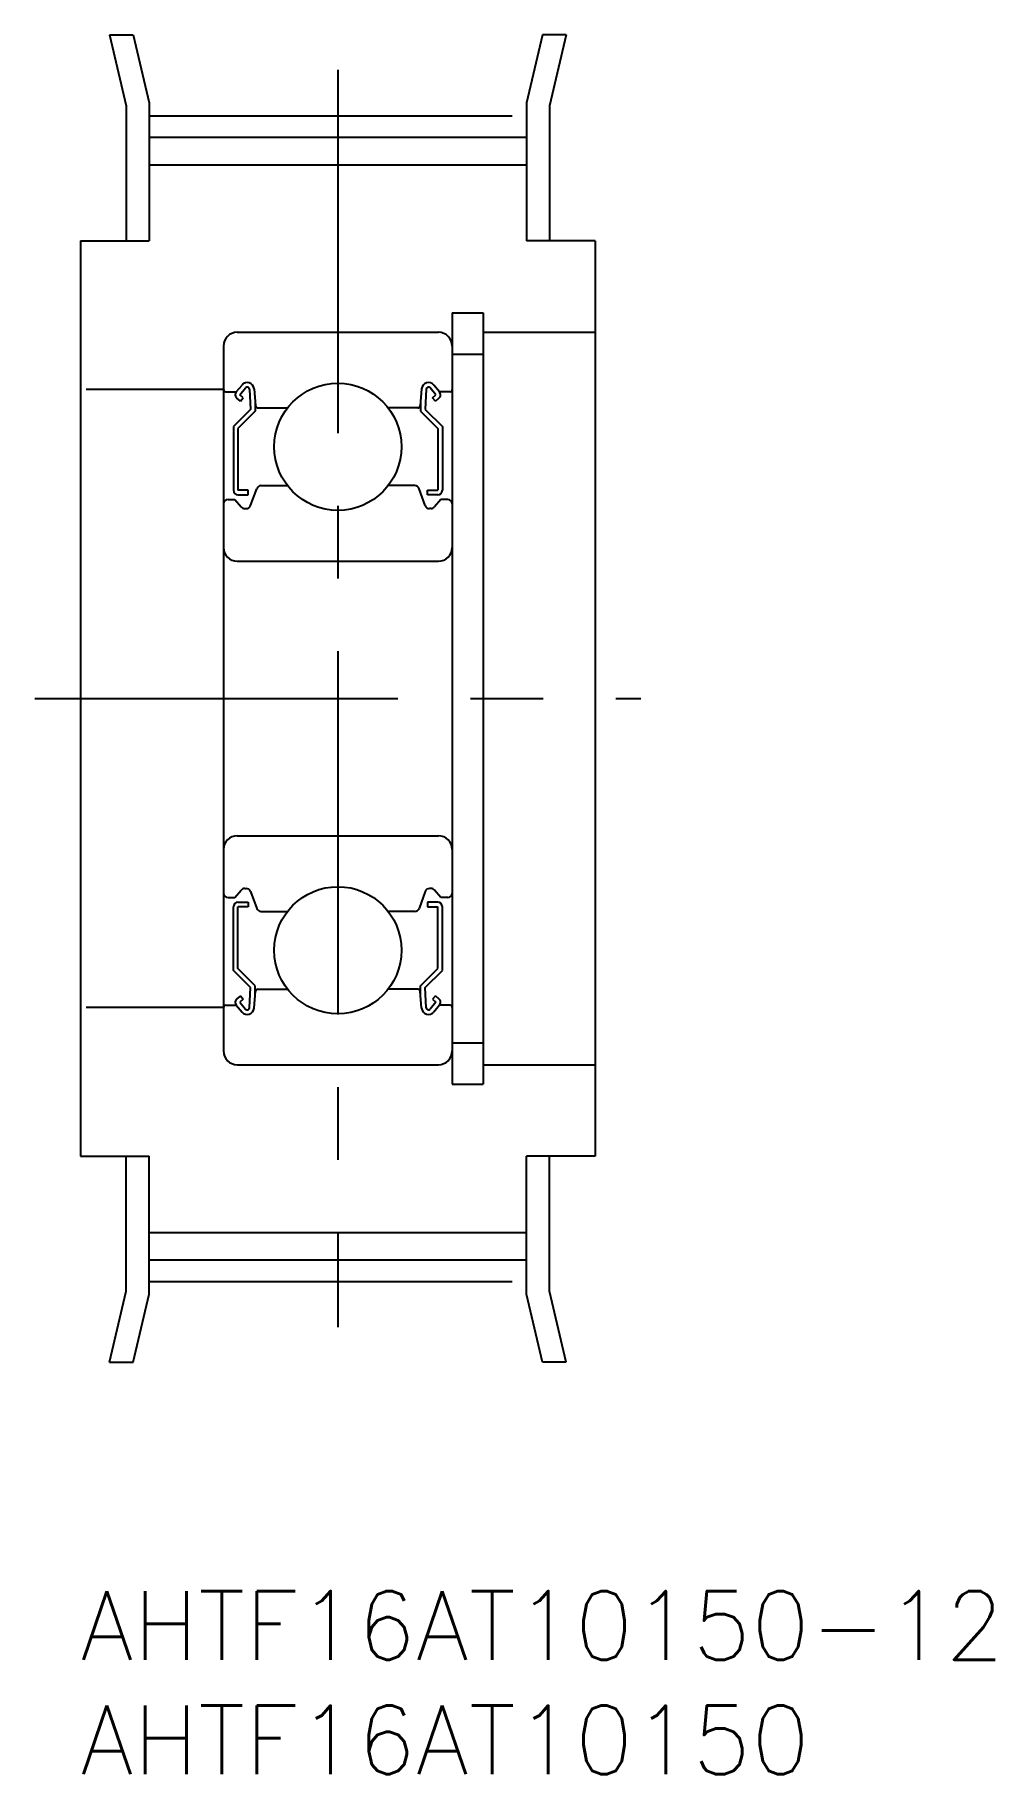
# Model space of a CAD drawing. Extents: x -2 to 40, y -8 to 68.
import ezdxf

# ---------------------------------------------------------------- set-up
doc = ezdxf.new("R2010")
doc.units = 0
doc.header["$LTSCALE"] = 0.5
doc.linetypes.add('CENTER', pattern=[50.8, 31.75, -6.35, 6.35, -6.35])
for name, color, linetype in [('MSM_CENTER', 1, 'CENTER'), ('MSM_CONTINUOUS', 7, 'CONTINUOUS'), ('MSM_PART_NUMBER', 7, 'CONTINUOUS')]:
    doc.layers.add(name, color=color, linetype=linetype)
doc.styles.get("Standard").update_dxf_attribs({"font": 'txt.shx', "height": 3, "bigfont": 'bigfont.shx'})

# ---------------------------------------------------------------- blocks, each defined once
blk = doc.blocks.new('*U1')
at = {"layer": 'MSM_PART_NUMBER'}
blk.add_text('AHTF16AT10150-12', height=3, dxfattribs=at).set_placement((0, -3))
blk = doc.blocks.new('*U2')
at = {"layer": 'MSM_PART_NUMBER'}
blk.add_text('AHTF16AT10150', height=3, dxfattribs=at).set_placement((0, -8))

msp = doc.modelspace()

# ---------------------------------------------------------------- linework, layer by layer
at = {"layer": 'MSM_CENTER'}
for p, q in [((11.25, 66.465), (11.25, 11.535)), ((3, 64.465), (19.5, 64.465)), ((-2, 39), (24.5, 39)), ((3, 13.535), (19.5, 13.535))]:
    msp.add_line(p, q, dxfattribs=at)
at = {"layer": 'MSM_CONTINUOUS'}
for p, q in [((1.267, 68), (2, 64.893)), ((1.267, 68), (2.302, 68)), ((2.302, 68), (3, 65.025)), ((20.198, 68), (19.5, 65.025)), ((21.233, 68), (20.198, 68)), ((21.233, 68), (20.5, 64.893)), ((2, 64.893), (2, 59)), ((3, 65.025), (3, 59)), ((19.5, 65.025), (19.5, 59)), ((20.5, 64.893), (20.5, 59)), ((3, 63.525), (19.5, 63.525)), ((3, 62.325), (19.5, 62.325)), ((0, 59), (3, 59)), ((0, 59), (0, 19)), ((22.5, 59), (19.5, 59)), ((22.5, 59), (22.5, 19)), ((16.25, 55.85), (16.25, 22.15)), ((16.25, 55.85), (17.6, 55.85)), ((17.6, 55.85), (17.6, 22.15)), ((6.85, 55), (15.65, 55)), ((17.6, 55), (22.5, 55)), ((6.25, 54.4), (6.25, 23.6)), ((16.25, 54.05), (17.6, 54.05)), ((6.25, 52.5), (0.25, 52.5)), ((6.81, 52.4), (7.06, 52.697)), ((6.963, 52.271), (7.213, 52.569)), ((7.39, 52.51), (7.433, 51.633)), ((7.588, 52.531), (7.653, 51.791)), ((14.912, 52.531), (14.847, 51.791)), ((15.11, 52.51), (15.067, 51.633)), ((15.537, 52.271), (15.287, 52.569)), ((15.69, 52.4), (15.44, 52.697)), ((6.35, 52.4), (6.81, 52.4)), ((6.988, 51.99), (6.835, 52.118)), ((7.116, 52.143), (6.963, 52.271)), ((6.988, 51.99), (7.116, 52.143)), ((7.633, 52.02), (7.633, 51.55)), ((7.753, 51.7), (9.053, 51.7)), ((14.747, 51.7), (13.447, 51.7)), ((14.867, 52.02), (14.867, 51.55)), ((15.384, 52.143), (15.537, 52.271)), ((15.512, 51.99), (15.384, 52.143)), ((15.512, 51.99), (15.665, 52.118)), ((16.15, 52.4), (15.69, 52.4)), ((7.433, 51.633), (6.683, 50.883)), ((7.633, 51.55), (6.883, 50.8)), ((14.867, 51.55), (15.617, 50.8)), ((15.067, 51.633), (15.817, 50.883)), ((6.683, 50.883), (6.683, 48.1)), ((6.883, 50.8), (6.883, 48.1)), ((15.617, 50.8), (15.617, 48.1)), ((15.817, 50.883), (15.817, 48.1)), ((7.333, 48.1), (6.883, 48.1)), ((6.883, 47.9), (7.333, 47.9)), ((7.333, 47.9), (7.333, 48.1)), ((7.432, 47.432), (7.7, 48.168)), ((7.888, 48.3), (9.053, 48.3)), ((14.612, 48.3), (13.447, 48.3)), ((15.068, 47.432), (14.8, 48.168)), ((15.167, 47.9), (15.167, 48.1)), ((15.167, 48.1), (15.617, 48.1)), ((15.617, 47.9), (15.167, 47.9)), ((6.45, 47.7), (6.75, 47.7)), ((6.75, 47.7), (7.026, 47.371)), ((7.179, 47.3), (7.244, 47.3)), ((15.321, 47.3), (15.256, 47.3)), ((15.75, 47.7), (15.474, 47.371)), ((16.05, 47.7), (15.75, 47.7)), ((6.85, 45), (15.65, 45)), ((6.85, 33), (15.65, 33)), ((6.75, 30.3), (7.026, 30.629)), ((7.179, 30.7), (7.244, 30.7)), ((7.432, 30.568), (7.7, 29.832)), ((15.068, 30.568), (14.8, 29.832)), ((15.321, 30.7), (15.256, 30.7)), ((15.75, 30.3), (15.474, 30.629)), ((6.45, 30.3), (6.75, 30.3)), ((6.683, 27.117), (6.683, 29.9)), ((6.883, 30.1), (7.333, 30.1)), ((6.883, 27.2), (6.883, 29.9)), ((7.333, 29.9), (6.883, 29.9)), ((7.333, 30.1), (7.333, 29.9)), ((7.888, 29.7), (9.053, 29.7)), ((14.612, 29.7), (13.447, 29.7)), ((15.167, 30.1), (15.167, 29.9)), ((15.617, 30.1), (15.167, 30.1)), ((15.167, 29.9), (15.617, 29.9)), ((15.617, 27.2), (15.617, 29.9)), ((16.05, 30.3), (15.75, 30.3)), ((15.817, 27.117), (15.817, 29.9)), ((7.433, 26.367), (6.683, 27.117)), ((7.633, 26.45), (6.883, 27.2)), ((14.867, 26.45), (15.617, 27.2)), ((15.067, 26.367), (15.817, 27.117)), ((6.988, 26.01), (6.835, 25.882)), ((7.116, 25.857), (6.963, 25.729)), ((6.988, 26.01), (7.116, 25.857)), ((7.39, 25.49), (7.433, 26.367)), ((7.588, 25.469), (7.653, 26.209)), ((7.633, 25.98), (7.633, 26.45)), ((7.753, 26.3), (9.053, 26.3)), ((14.747, 26.3), (13.447, 26.3)), ((14.912, 25.469), (14.847, 26.209)), ((14.867, 25.98), (14.867, 26.45)), ((15.11, 25.49), (15.067, 26.367)), ((15.512, 26.01), (15.384, 25.857)), ((15.384, 25.857), (15.537, 25.729)), ((15.512, 26.01), (15.665, 25.882)), ((6.25, 25.5), (0.25, 25.5)), ((6.35, 25.6), (6.81, 25.6)), ((6.81, 25.6), (7.06, 25.303)), ((6.963, 25.729), (7.213, 25.431)), ((15.537, 25.729), (15.287, 25.431)), ((15.69, 25.6), (15.44, 25.303)), ((16.15, 25.6), (15.69, 25.6)), ((16.25, 23.95), (17.6, 23.95)), ((6.85, 23), (15.65, 23)), ((17.6, 23), (22.5, 23)), ((16.25, 22.15), (17.6, 22.15)), ((0, 19), (3, 19)), ((2, 13.107), (2, 19)), ((3, 12.975), (3, 19)), ((22.5, 19), (19.5, 19)), ((19.5, 12.975), (19.5, 19)), ((20.5, 13.107), (20.5, 19)), ((3, 15.675), (19.5, 15.675)), ((3, 14.475), (19.5, 14.475)), ((1.267, 10), (2, 13.107)), ((2.302, 10), (3, 12.975)), ((20.198, 10), (19.5, 12.975)), ((21.233, 10), (20.5, 13.107)), ((1.267, 10), (2.302, 10)), ((21.233, 10), (20.198, 10))]:
    msp.add_line(p, q, dxfattribs=at)
for centre in [(11.25, 50), (11.25, 28)]:
    msp.add_circle(centre, 2.778, dxfattribs=at)
for centre, radius, start, end in [((6.85, 54.4), 0.6, 90, 180), ((15.65, 54.4), 0.6, 0, 90), ((6.35, 52.5), 0.1, 180, 270), ((7.289, 52.505), 0.3, 4.99683, 140.00119), ((7.29, 52.505), 0.1, 2.81979, 140.00022), ((15.211, 52.505), 0.3, 39.99881, 175.00317), ((15.21, 52.505), 0.1, 39.99978, 177.18021), ((16.15, 52.5), 0.1, 270, 0), ((6.963, 52.271), 0.2, 140.00119, 230.08703), ((7.753, 51.8), 0.1, 184.99683, 270), ((14.747, 51.8), 0.1, 270, 355.00317), ((15.537, 52.271), 0.2, 309.91297, 39.99881), ((6.883, 48.1), 0.2, 180, 270), ((7.888, 48.1), 0.2, 90, 159.99165), ((14.612, 48.1), 0.2, 20.00835, 90), ((15.617, 48.1), 0.2, 270, 0), ((6.45, 47.5), 0.2, 90, 180), ((7.179, 47.5), 0.2, 219.9952, 270), ((7.244, 47.5), 0.2, 270, 339.99165), ((15.256, 47.5), 0.2, 200.00835, 270), ((15.321, 47.5), 0.2, 270, 320.0048), ((16.05, 47.5), 0.2, 0, 90), ((6.85, 45.6), 0.6, 180, 270), ((15.65, 45.6), 0.6, 270, 0), ((6.85, 32.4), 0.6, 90, 180), ((15.65, 32.4), 0.6, 0, 90), ((6.45, 30.5), 0.2, 180, 270), ((7.179, 30.5), 0.2, 90, 140.0048), ((7.244, 30.5), 0.2, 20.00835, 90), ((15.256, 30.5), 0.2, 90, 159.99165), ((15.321, 30.5), 0.2, 39.9952, 90), ((16.05, 30.5), 0.2, 270, 0), ((6.883, 29.9), 0.2, 90, 180), ((7.888, 29.9), 0.2, 200.00835, 270), ((14.612, 29.9), 0.2, 270, 339.99165), ((15.617, 29.9), 0.2, 0, 90), ((6.963, 25.729), 0.2, 129.91297, 219.99881), ((7.753, 26.2), 0.1, 90, 175.00317), ((14.747, 26.2), 0.1, 4.99683, 90), ((15.537, 25.729), 0.2, 320.00119, 50.08703), ((6.35, 25.5), 0.1, 90, 180), ((7.289, 25.495), 0.3, 219.99881, 355.00317), ((7.29, 25.495), 0.1, 219.99978, 357.18021), ((15.211, 25.495), 0.3, 184.99683, 320.00119), ((15.21, 25.495), 0.1, 182.81979, 320.00022), ((16.15, 25.5), 0.1, 0, 90), ((6.85, 23.6), 0.6, 180, 270), ((15.65, 23.6), 0.6, 270, 0)]:
    msp.add_arc(centre, radius, start, end, dxfattribs=at)

# ---------------------------------------------------------------- block references
for name in ['*U1', '*U2']:
    msp.add_blockref(name, (0, 0), dxfattribs=at)

doc.saveas('drawing.dxf')
